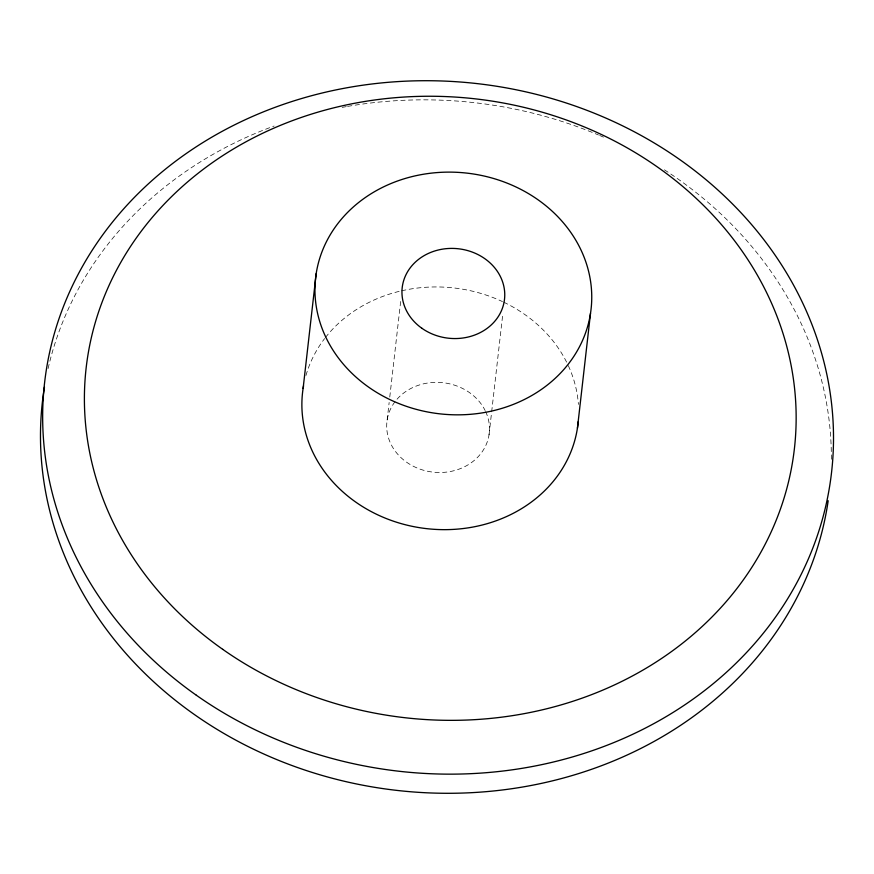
<?xml version="1.0" encoding="UTF-8"?>
<svg xmlns="http://www.w3.org/2000/svg" width="874" height="874" viewBox="0 0 874 874"><rect width="100%" height="100%" fill="white"/><g stroke="black" fill="none" stroke-linecap="round" stroke-linejoin="round"><path stroke-width="0.66" stroke-dasharray="4.37 3.28" d="M387.149 420.044L389.149 402.455M389.771 397.047L401.024 298.274M489.036 434.815L491.505 413.162M491.658 411.818L502.911 313.034M48.081 368.599A396.031 346.038 6.5 0 1 274.13 126.02M342.204 107.371A396.031 346.038 6.5 0 1 346.246 106.639M347.601 106.399A396.031 346.038 6.5 0 1 598.461 134.978M599.717 135.503A396.031 346.038 6.5 0 1 603.464 137.12M664.415 169.829A396.031 346.038 6.5 0 1 831.305 461.647M305.944 375.514A138.605 121.115 6.5 0 1 324.625 338.566M325.467 337.484A138.605 121.115 6.5 0 1 400.336 291.086M401.636 290.791A138.605 121.115 6.5 0 1 502.474 301.596M503.719 302.186A138.605 121.115 6.5 0 1 566.603 362.131M568.308 365.66A138.605 121.115 6.5 0 1 578.402 404.4M485.649 411.599A51.479 44.989 6.5 0 1 431.658 471.96A51.479 44.989 6.5 0 1 396.872 399.407A51.479 44.989 6.5 0 1 485.125 410.507"/><path stroke-width="1.31" d="M303.114 388.417L316.191 273.595M577.43 428.173L590.507 313.362A138.605 121.115 6.5 0 0 400.805 179.858A138.605 121.115 6.5 0 0 368.741 387.215A138.605 121.115 6.5 0 0 590.507 313.362M828.181 500.726A396.031 346.038 6.5 0 1 383.031 788.61A396.031 346.038 6.5 0 1 44.454 387.116M578.227 421.65A138.605 121.115 6.5 0 1 423.999 528.322A138.605 121.115 6.5 0 1 303.551 385.827M196.355 695.245A396.031 346.038 6.5 0 0 829.961 484.24A396.031 346.038 6.5 0 0 287.95 102.815A396.031 346.038 6.5 0 0 196.355 695.245M421.923 328.296A51.479 44.989 6.5 0 0 504.298 300.864A51.479 44.989 6.5 0 0 433.832 251.275A51.479 44.989 6.5 0 0 421.923 328.296M222.706 649.327A356.428 311.439 6.5 0 0 792.958 459.418A356.428 311.439 6.5 0 0 305.146 116.144A356.428 311.439 6.5 0 0 222.706 649.327"/></g></svg>
